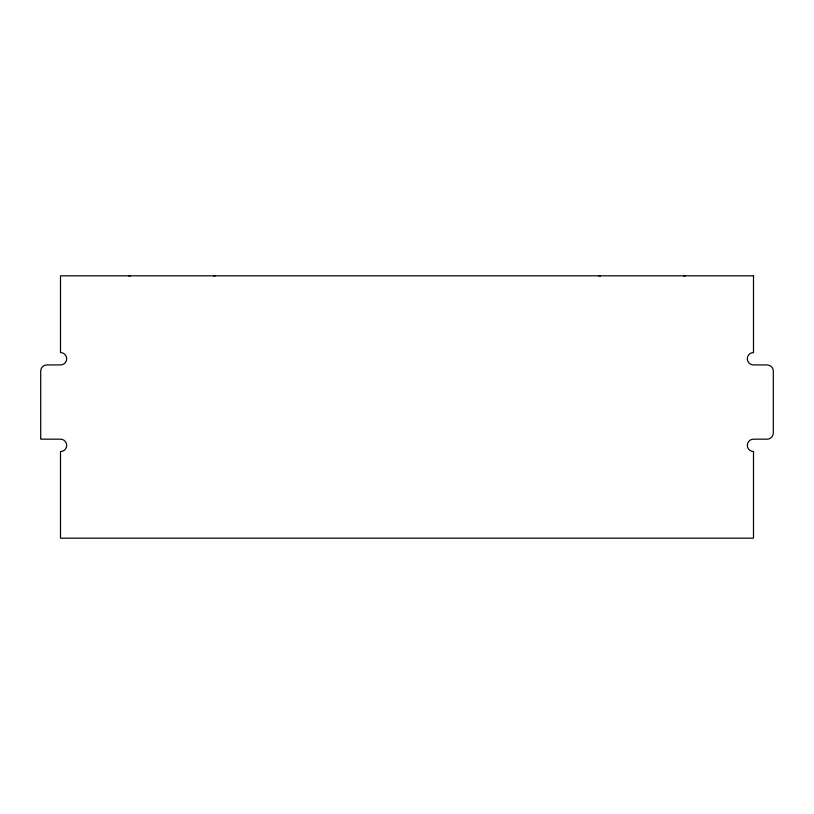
<?xml version="1.0" encoding="UTF-8"?>
<svg xmlns="http://www.w3.org/2000/svg" width="814" height="814" viewBox="0 0 814 814"><rect width="100%" height="100%" fill="white"/><g stroke="black" fill="none" stroke-linecap="round" stroke-linejoin="round"><path stroke-width="1.22" d="M683.831 276.038A6.186 6.186 0 0 1 685.439 275.824M128.561 275.824A6.186 6.186 0 0 1 130.169 276.038M598.809 275.824A6.186 6.186 0 0 1 600.417 276.038M213.583 276.038A6.186 6.186 0 0 1 215.191 275.824M753.499 275.824L60.501 275.824L60.501 352.554A6.186 6.186 0 0 1 66.687 358.74A6.186 6.186 0 0 1 60.501 364.926L46.886 364.926A6.186 6.186 0 0 0 40.7 371.113L40.7 439.051A6.186 6.186 0 0 0 41.941 439.173L60.501 439.173A6.186 6.186 0 0 1 66.687 445.36A6.186 6.186 0 0 1 60.501 451.546L60.501 538.176L753.499 538.176L753.499 451.546A6.186 6.186 0 0 1 747.313 445.36A6.186 6.186 0 0 1 753.499 439.173L767.114 439.173A6.186 6.186 0 0 0 773.3 432.987L773.3 371.113A6.186 6.186 0 0 0 767.114 364.926L753.499 364.926A6.186 6.186 0 0 1 747.313 358.74A6.186 6.186 0 0 1 753.499 352.554L753.499 275.824"/></g></svg>
